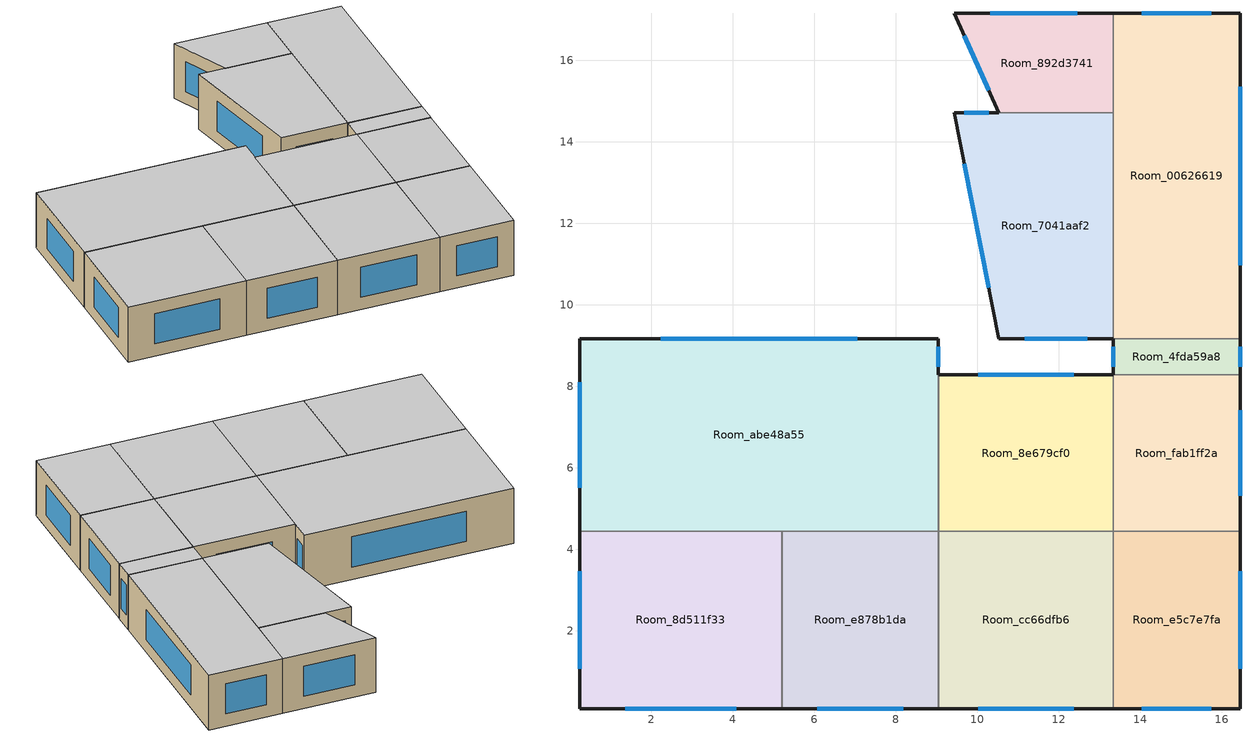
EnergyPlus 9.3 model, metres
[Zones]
Room_00626619
 floor adiabatic (Generic Interior Floor): 16.45,17.15 16.45,9.17 13.34,9.17 13.34,17.15 z0
 wall outside (Generic Exterior Wall): 16.45,9.17 16.45,17.15 13.34,17.15 z0:2.5
 wall to Room_4fda59a8 (Generic Interior Wall): 13.34,9.17 16.45,9.17 z0:2.5
 wall to Room_892d3741 (Generic Interior Wall): 13.34,17.15 13.34,14.71 z0:2.5
 wall to Room_7041aaf2 (Generic Interior Wall): 13.34,14.71 13.34,9.17 z0:2.5
 window (Generic Double Pane): 16.45,10.98 16.45,15.34 / 15.75,17.15 14.04,17.15 z0.57:1.93
 ceiling adiabatic (Generic Interior Ceiling): 16.45,9.17 16.45,17.15 13.34,17.15 13.34,9.17 z2.5
Room_4fda59a8
 floor adiabatic (Generic Interior Floor): 16.45,9.17 16.45,8.28 13.34,8.28 13.34,9.17 z0
 wall outside (Generic Exterior Wall): 16.45,8.28 16.45,9.17 / 13.34,9.17 13.34,8.28 z0:2.5
 wall to Room_fab1ff2a (Generic Interior Wall): 13.34,8.28 16.45,8.28 z0:2.5
 window (Generic Double Pane): 16.45,8.48 16.45,8.97 / 13.34,8.97 13.34,8.48 z0.57:1.93
 ceiling adiabatic (Generic Interior Ceiling): 16.45,8.28 16.45,9.17 13.34,9.17 13.34,8.28 z2.5
Room_7041aaf2
 floor adiabatic (Generic Interior Floor): 9.43,14.71 13.34,14.71 13.34,9.17 10.53,9.17 z0
 wall outside (Generic Exterior Wall): 10.53,14.71 9.43,14.71 10.53,9.17 13.34,9.17 z0:2.5
 wall to Room_892d3741 (Generic Interior Wall): 13.34,14.71 10.53,14.71 z0:2.5
 window (Generic Double Pane): 9.68,13.46 10.28,10.42 / 11.17,9.17 12.7,9.17 / 10.28,14.71 9.68,14.71 z0.57:1.93
 ceiling adiabatic (Generic Interior Ceiling): 13.34,9.17 13.34,14.71 9.43,14.71 10.53,9.17 z2.5
Room_892d3741
 floor adiabatic (Generic Interior Floor): 13.34,17.15 13.34,14.71 10.53,14.71 9.43,17.15 z0
 wall outside (Generic Exterior Wall): 13.34,17.15 9.43,17.15 10.53,14.71 z0:2.5
 window (Generic Double Pane): 9.68,16.6 10.28,15.26 / 12.46,17.15 10.32,17.15 z0.57:1.93
 ceiling adiabatic (Generic Interior Ceiling): 10.53,14.71 13.34,14.71 13.34,17.15 9.43,17.15 z2.5
Room_8d511f33
 floor adiabatic (Generic Interior Floor): 5.21,4.44 5.21,0.09 0.24,0.09 0.24,4.44 z0
 wall outside (Generic Exterior Wall): 0.24,4.44 0.24,0.09 5.21,0.09 z0:2.5
 wall to Room_e878b1da (Generic Interior Wall): 5.21,0.09 5.21,4.44 z0:2.5
 wall to Room_abe48a55 (Generic Interior Wall): 5.21,4.44 0.24,4.44 z0:2.5
 window (Generic Double Pane): 1.36,0.09 4.09,0.09 / 0.24,3.46 0.24,1.07 z0.57:1.93
 ceiling adiabatic (Generic Interior Ceiling): 5.21,0.09 5.21,4.44 0.24,4.44 0.24,0.09 z2.5
Room_8e679cf0
 floor adiabatic (Generic Interior Floor): 13.34,8.28 13.34,4.44 9.05,4.44 9.05,8.28 z0
 wall outside (Generic Exterior Wall): 13.34,8.28 9.05,8.28 z0:2.5
 wall to Room_cc66dfb6 (Generic Interior Wall): 9.05,4.44 13.34,4.44 z0:2.5
 wall to Room_fab1ff2a (Generic Interior Wall): 13.34,4.44 13.34,8.28 z0:2.5
 wall to Room_abe48a55 (Generic Interior Wall): 9.05,8.28 9.05,4.44 z0:2.5
 window (Generic Double Pane): 12.37,8.28 10.02,8.28 z0.57:1.93
 ceiling adiabatic (Generic Interior Ceiling): 13.34,4.44 13.34,8.28 9.05,8.28 9.05,4.44 z2.5
Room_abe48a55
 floor adiabatic (Generic Interior Floor): 9.05,9.17 9.05,4.44 0.24,4.44 0.24,9.17 z0
 wall outside (Generic Exterior Wall): 9.05,8.28 9.05,9.17 0.24,9.17 0.24,4.44 z0:2.5
 wall to Room_e878b1da (Generic Interior Wall): 5.21,4.44 9.05,4.44 z0:2.5
 window (Generic Double Pane): 0.24,8.1 0.24,5.51 / 9.05,8.48 9.05,8.97 / 7.06,9.17 2.23,9.17 z0.57:1.93
 ceiling adiabatic (Generic Interior Ceiling): 9.05,4.44 9.05,9.17 0.24,9.17 0.24,4.44 z2.5
Room_cc66dfb6
 floor adiabatic (Generic Interior Floor): 13.34,4.44 13.34,0.09 9.05,0.09 9.05,4.44 z0
 wall outside (Generic Exterior Wall): 9.05,0.09 13.34,0.09 z0:2.5
 wall to Room_e5c7e7fa (Generic Interior Wall): 13.34,0.09 13.34,4.44 z0:2.5
 wall to Room_e878b1da (Generic Interior Wall): 9.05,4.44 9.05,0.09 z0:2.5
 window (Generic Double Pane): 10.02,0.09 12.37,0.09 z0.57:1.93
 ceiling adiabatic (Generic Interior Ceiling): 13.34,0.09 13.34,4.44 9.05,4.44 9.05,0.09 z2.5
Room_e5c7e7fa
 floor adiabatic (Generic Interior Floor): 16.45,4.44 16.45,0.09 13.34,0.09 13.34,4.44 z0
 wall outside (Generic Exterior Wall): 13.34,0.09 16.45,0.09 16.45,4.44 z0:2.5
 wall to Room_fab1ff2a (Generic Interior Wall): 16.45,4.44 13.34,4.44 z0:2.5
 window (Generic Double Pane): 14.04,0.09 15.75,0.09 / 16.45,1.07 16.45,3.46 z0.57:1.93
 ceiling adiabatic (Generic Interior Ceiling): 16.45,0.09 16.45,4.44 13.34,4.44 13.34,0.09 z2.5
Room_e878b1da
 floor adiabatic (Generic Interior Floor): 9.05,4.44 9.05,0.09 5.21,0.09 5.21,4.44 z0
 wall outside (Generic Exterior Wall): 5.21,0.09 9.05,0.09 z0:2.5
 window (Generic Double Pane): 6.08,0.09 8.18,0.09 z0.57:1.93
 ceiling adiabatic (Generic Interior Ceiling): 9.05,0.09 9.05,4.44 5.21,4.44 5.21,0.09 z2.5
Room_fab1ff2a
 floor adiabatic (Generic Interior Floor): 16.45,8.28 16.45,4.44 13.34,4.44 13.34,8.28 z0
 wall outside (Generic Exterior Wall): 16.45,4.44 16.45,8.28 z0:2.5
 window (Generic Double Pane): 16.45,5.31 16.45,7.41 z0.57:1.93
 ceiling adiabatic (Generic Interior Ceiling): 16.45,4.44 16.45,8.28 13.34,8.28 13.34,4.44 z2.5
[Building]
Building 1: North Axis {deg}=-0; Terrain=City; Solar Distribution=FullExteriorWithReflections
[Site:Location]
Site 1: Latitude {deg}=0; Longitude {deg}=0; Time Zone {hr}=0; Elevation {m}=0
[SizingPeriod:DesignDay] Day of Month=21; Dry-Bulb Temperature Range Modifier Type=DefaultMultipliers; Barometric Pressure {Pa}=101253; Rain Indicator=No; Snow Indicator=No; Daylight Saving Time Indicator=No
Name | Month | Day Type | Maximum Dry-Bulb Temperature {C} | Daily Dry-Bulb Temperature Range {deltaC} | Humidity Condition Type | Wetbulb or DewPoint at Maximum Dry-Bulb {C} | Wind Speed {m/s} | Wind Direction {deg} | Solar Model Indicator | ASHRAE Clear Sky Optical Depth for Beam Irradiance (taub) | ASHRAE Clear Sky Optical Depth for Diffuse Irradiance (taud) | Enthalpy at Maximum Dry-Bulb {J/kg} | Sky Clearness
Boston Logan IntL Arpt Ann Clg .4% Condns DB=>MWB | 7 | SummerDesignDay | 32.7 | 8.4 | Wetbulb | 22.9 | 6.3 | 270 | ASHRAETau | 0.488 | 1.95
Boston Logan IntL Arpt Ann Clg .4% Condns DP=>MDB | 7 | SummerDesignDay | 27.3 | 8.4 | Dewpoint | 22.8 | 6.3 | 270 | ASHRAETau | 0.488 | 1.95
Boston Logan IntL Arpt Ann Clg .4% Condns Enth=>MDB | 7 | SummerDesignDay | 30.6 | 8.4 | Enthalpy |  | 6.3 | 270 | ASHRAETau | 0.488 | 1.95 | 74100
Boston Logan IntL Arpt Ann Clg .4% Condns WB=>MDB | 7 | SummerDesignDay | 30.2 | 8.4 | Wetbulb | 24.6 | 6.3 | 270 | ASHRAETau | 0.488 | 1.95
Boston Logan IntL Arpt Ann Htg 99.6% Condns DB | 1 | WinterDesignDay | -13.6 | 0 | Wetbulb | -13.6 | 7.2 | 320 | ASHRAEClearSky |  |  |  | 0
Boston Logan IntL Arpt Ann Htg Wind 99.6% Condns WS=>MCDB | 1 | WinterDesignDay | 2.1 | 0 | Wetbulb | 2.1 | 14.1 | 320 | ASHRAEClearSky |  |  |  | 0
Boston Logan IntL Arpt Ann Hum_n 99.6% Condns DP=>MCDB | 1 | WinterDesignDay | -12 | 0 | Dewpoint | -24.4 | 7.2 | 320 | ASHRAEClearSky |  |  |  | 0
[Material] Thermal Absorptance=0.9
Name | Roughness | Thickness {m} | Conductivity {W/m-K} | Density {kg/m3} | Specific Heat {J/kg-K} | Solar Absorptance | Visible Absorptance
Generic 50mm Insulation | MediumRough | 0.05 | 0.03 | 43 | 1210 | 0.7 | 0.7
Generic Acoustic Tile | MediumSmooth | 0.02 | 0.06 | 368 | 590 | 0.2 | 0.2
Generic Brick | MediumRough | 0.1 | 0.9 | 1920 | 790 | 0.65 | 0.65
Generic Ceiling Air Gap | Smooth | 0.1 | 0.556 | 1.28 | 1000 | 0.7 | 0.7
Generic Gypsum Board | MediumSmooth | 0.0127 | 0.16 | 800 | 1090 | 0.5 | 0.5
Generic LW Concrete | MediumRough | 0.1 | 0.53 | 1280 | 840 | 0.8 | 0.8
Generic Wall Air Gap | Smooth | 0.1 | 0.667 | 1.28 | 1000 | 0.7 | 0.7
[WindowMaterial:Gas]
Generic Window Air Gap: Gas Type=Air; Thickness {m}=0.0127
[WindowMaterial:Glazing] Optical Data Type=SpectralAverage; Thickness {m}=0.006; Infrared Transmittance at Normal Incidence=0; Front Side Infrared Hemispherical Emissivity=0.84; Conductivity {W/m-K}=1; Dirt Correction Factor for Solar and Visible Transmittance=1; Solar Diffusing=No
Name | Solar Transmittance at Normal Incidence | Front Side Solar Reflectance at Normal Incidence | Back Side Solar Reflectance at Normal Incidence | Visible Transmittance at Normal Incidence | Front Side Visible Reflectance at Normal Incidence | Back Side Visible Reflectance at Normal Incidence | Back Side Infrared Hemispherical Emissivity
Generic Clear Glass | 0.77 | 0.07 | 0.07 | 0.88 | 0.08 | 0.08 | 0.84
Generic Low-e Glass | 0.45 | 0.36 | 0.36 | 0.71 | 0.21 | 0.21 | 0.047
[Construction]
Generic Double Pane: Generic Low-e Glass, Generic Window Air Gap, Generic Clear Glass
Generic Exterior Wall: Generic Brick, Generic LW Concrete, Generic 50mm Insulation, Generic Wall Air Gap, Generic Gypsum Board
Generic Interior Ceiling: Generic LW Concrete, Generic Ceiling Air Gap, Generic Acoustic Tile
Generic Interior Floor: Generic Acoustic Tile, Generic Ceiling Air Gap, Generic LW Concrete
Generic Interior Wall: Generic Gypsum Board, Generic Wall Air Gap, Generic Gypsum Board
[Zone]
Room_00626619; Room_4fda59a8; Room_7041aaf2; Room_892d3741; Room_8d511f33; Room_8e679cf0; Room_abe48a55; Room_cc66dfb6; Room_e5c7e7fa; Room_e878b1da; Room_fab1ff2a
[ZoneControl:Thermostat]
Name | Zone or ZoneList | Control Type Schedule | Control 1
Room_00626619 Thermostat | Room_00626619 | Room_00626619 Thermostat Schedule | Thermostat Setpoint Dual Setpoint 2
Room_4fda59a8 Thermostat | Room_4fda59a8 | Room_4fda59a8 Thermostat Schedule | Thermostat Setpoint Dual Setpoint 4
Room_7041aaf2 Thermostat | Room_7041aaf2 | Room_7041aaf2 Thermostat Schedule | Thermostat Setpoint Dual Setpoint 3
Room_892d3741 Thermostat | Room_892d3741 | Room_892d3741 Thermostat Schedule | Thermostat Setpoint Dual Setpoint 1
Room_8d511f33 Thermostat | Room_8d511f33 | Room_8d511f33 Thermostat Schedule | Thermostat Setpoint Dual Setpoint 10
Room_8e679cf0 Thermostat | Room_8e679cf0 | Room_8e679cf0 Thermostat Schedule | Thermostat Setpoint Dual Setpoint 6
Room_abe48a55 Thermostat | Room_abe48a55 | Room_abe48a55 Thermostat Schedule | Thermostat Setpoint Dual Setpoint 7
Room_cc66dfb6 Thermostat | Room_cc66dfb6 | Room_cc66dfb6 Thermostat Schedule | Thermostat Setpoint Dual Setpoint 9
Room_e5c7e7fa Thermostat | Room_e5c7e7fa | Room_e5c7e7fa Thermostat Schedule | Thermostat Setpoint Dual Setpoint 8
Room_e878b1da Thermostat | Room_e878b1da | Room_e878b1da Thermostat Schedule | Thermostat Setpoint Dual Setpoint 11
Room_fab1ff2a Thermostat | Room_fab1ff2a | Room_fab1ff2a Thermostat Schedule | Thermostat Setpoint Dual Setpoint 5
[ThermostatSetpoint:DualSetpoint] Heating Setpoint Temperature Schedule=Generic Office Heating; Cooling Setpoint Temperature Schedule=Generic Office Cooling
Thermostat Setpoint Dual Setpoint 2; Thermostat Setpoint Dual Setpoint 4; Thermostat Setpoint Dual Setpoint 3; Thermostat Setpoint Dual Setpoint 1; Thermostat Setpoint Dual Setpoint 10; Thermostat Setpoint Dual Setpoint 6; Thermostat Setpoint Dual Setpoint 7; Thermostat Setpoint Dual Setpoint 9; Thermostat Setpoint Dual Setpoint 8; Thermostat Setpoint Dual Setpoint 11; Thermostat Setpoint Dual Setpoint 5
[ZoneHVAC:IdealLoadsAirSystem] Maximum Heating Supply Air Temperature {C}=50; Minimum Cooling Supply Air Temperature {C}=13; Heating Limit=LimitCapacity; Maximum Sensible Heating Capacity {W}=Autosize; Cooling Limit=LimitFlowRateAndCapacity; Maximum Cooling Air Flow Rate {m3/s}=Autosize; Maximum Total Cooling Capacity {W}=Autosize; Design Specification Outdoor Air Object=Generic Office Ventilation; Demand Controlled Ventilation Type=None; Outdoor Air Economizer Type=DifferentialDryBulb; Sensible Heat Recovery Effectiveness=0; Latent Heat Recovery Effectiveness=0
Room_00626619 Ideal Loads Air System; Room_4fda59a8 Ideal Loads Air System; Room_7041aaf2 Ideal Loads Air System; Room_892d3741 Ideal Loads Air System; Room_8d511f33 Ideal Loads Air System; Room_8e679cf0 Ideal Loads Air System; Room_abe48a55 Ideal Loads Air System; Room_cc66dfb6 Ideal Loads Air System; Room_e5c7e7fa Ideal Loads Air System; Room_e878b1da Ideal Loads Air System; Room_fab1ff2a Ideal Loads Air System
[DesignSpecification:OutdoorAir]
Generic Office Ventilation: Outdoor Air Method=Sum; Outdoor Air Flow per Person {m3/s-person}=0.00236; Outdoor Air Flow per Zone Floor Area {m3/s-m2}=0.000305; Outdoor Air Flow per Zone {m3/s}=0; Outdoor Air Flow Air Changes per Hour {1/hr}=0
[Zone equipment]
Room_00626619: Room_00626619 Ideal Loads Air System
Room_4fda59a8: Room_4fda59a8 Ideal Loads Air System
Room_7041aaf2: Room_7041aaf2 Ideal Loads Air System
Room_892d3741: Room_892d3741 Ideal Loads Air System
Room_8d511f33: Room_8d511f33 Ideal Loads Air System
Room_8e679cf0: Room_8e679cf0 Ideal Loads Air System
Room_abe48a55: Room_abe48a55 Ideal Loads Air System
Room_cc66dfb6: Room_cc66dfb6 Ideal Loads Air System
Room_e5c7e7fa: Room_e5c7e7fa Ideal Loads Air System
Room_e878b1da: Room_e878b1da Ideal Loads Air System
Room_fab1ff2a: Room_fab1ff2a Ideal Loads Air System
[Sizing:Zone] Zone Cooling Design Supply Air Temperature Input Method=SupplyAirTemperature; Zone Cooling Design Supply Air Temperature {C}=14; Zone Cooling Design Supply Air Temperature Difference {deltaC}=11.11; Zone Heating Design Supply Air Temperature Input Method=SupplyAirTemperature; Zone Heating Design Supply Air Temperature {C}=40; Zone Heating Design Supply Air Temperature Difference {deltaC}=11.11; Zone Cooling Design Supply Air Humidity Ratio {kgWater/kgDryAir}=0.0085; Zone Heating Design Supply Air Humidity Ratio {kgWater/kgDryAir}=0.008; Design Specification Outdoor Air Object=Generic Office Ventilation; Cooling Design Air Flow Method=DesignDay; Cooling Design Air Flow Rate {m3/s}=0; Cooling Minimum Air Flow per Zone Floor Area {m3/s-m2}=0.000762; Cooling Minimum Air Flow {m3/s}=0; Cooling Minimum Air Flow Fraction=0; Heating Design Air Flow Method=DesignDay; Heating Design Air Flow Rate {m3/s}=0; Heating Maximum Air Flow per Zone Floor Area {m3/s-m2}=0.002032; Heating Maximum Air Flow {m3/s}=0.141576; Heating Maximum Air Flow Fraction=0.3; Account for Dedicated Outdoor Air System=No
Room_00626619; Room_4fda59a8; Room_7041aaf2; Room_892d3741; Room_8d511f33; Room_8e679cf0; Room_abe48a55; Room_cc66dfb6; Room_e5c7e7fa; Room_e878b1da; Room_fab1ff2a
[Schedule:Compact]
Room_00626619 Thermostat Schedule; Room_4fda59a8 Thermostat Schedule; Room_7041aaf2 Thermostat Schedule; Room_892d3741 Thermostat Schedule; Room_8d511f33 Thermostat Schedule; Room_8e679cf0 Thermostat Schedule; Room_abe48a55 Thermostat Schedule; Room_cc66dfb6 Thermostat Schedule; Room_e5c7e7fa Thermostat Schedule; Room_e878b1da Thermostat Schedule; Room_fab1ff2a Thermostat Schedule: Through: 12/31, For: AllDays, Until: 24:00, 4
[Schedule:Day:Interval]
Schedule Day 4; OfficeMedium HTGSETP_SCH_YES_OPTIMUM_Default_SmrDsn 1; OfficeMedium HTGSETP_SCH_YES_OPTIMUM_Default 1: No, 24:00, 15.6
Schedule Day 5: No, 05:00, 15.6, 06:00, 17.8, 07:00, 20, 22:00, 21, 24:00, 15.6
Schedule Day 6: No, 05:00, 15.6, 06:00, 17.8, 07:00, 20, 17:00, 21, 24:00, 15.6
OfficeMedium HTGSETP_SCH_YES_OPTIMUM_WntrDsn 1: No, 05:00, 15.6, 06:00, 17.6, 07:00, 19.6, 22:00, 21, 24:00, 15.6
Schedule Day 10; OfficeMedium CLGSETP_SCH_YES_OPTIMUM_Default_WntrDsn 1; OfficeMedium CLGSETP_SCH_YES_OPTIMUM_Default 1: No, 24:00, 26.7
Schedule Day 11: No, 05:00, 26.7, 06:00, 25.6, 07:00, 25, 22:00, 24, 24:00, 26.7
Schedule Day 12: No, 05:00, 26.7, 06:00, 25.7, 07:00, 25, 17:00, 24, 24:00, 26.7
OfficeMedium CLGSETP_SCH_YES_OPTIMUM_SmrDsn 1: No, 05:00, 26.7, 06:00, 25.7, 07:00, 25, 22:00, 24, 24:00, 26.7
[Schedule:Week:Daily]
Generic Office Heating Week Rule - Jan1-Dec31: Schedule Day 4, Schedule Day 5, Schedule Day 5, Schedule Day 5, Schedule Day 5, Schedule Day 5, Schedule Day 6, OfficeMedium HTGSETP_SCH_YES_OPTIMUM_Default 1, OfficeMedium HTGSETP_SCH_YES_OPTIMUM_Default_SmrDsn 1, OfficeMedium HTGSETP_SCH_YES_OPTIMUM_WntrDsn 1, Schedule Day 4, Schedule Day 4
Generic Office Cooling Week Rule - Jan1-Dec31: Schedule Day 10, Schedule Day 11, Schedule Day 11, Schedule Day 11, Schedule Day 11, Schedule Day 11, Schedule Day 12, OfficeMedium CLGSETP_SCH_YES_OPTIMUM_Default 1, OfficeMedium CLGSETP_SCH_YES_OPTIMUM_SmrDsn 1, OfficeMedium CLGSETP_SCH_YES_OPTIMUM_Default_WntrDsn 1, Schedule Day 10, Schedule Day 10
[Schedule:Year]
Generic Office Heating: Generic Office Heating Week Rule - Jan1-Dec31, 1, 1, 12, 31
Generic Office Cooling: Generic Office Cooling Week Rule - Jan1-Dec31, 1, 1, 12, 31
